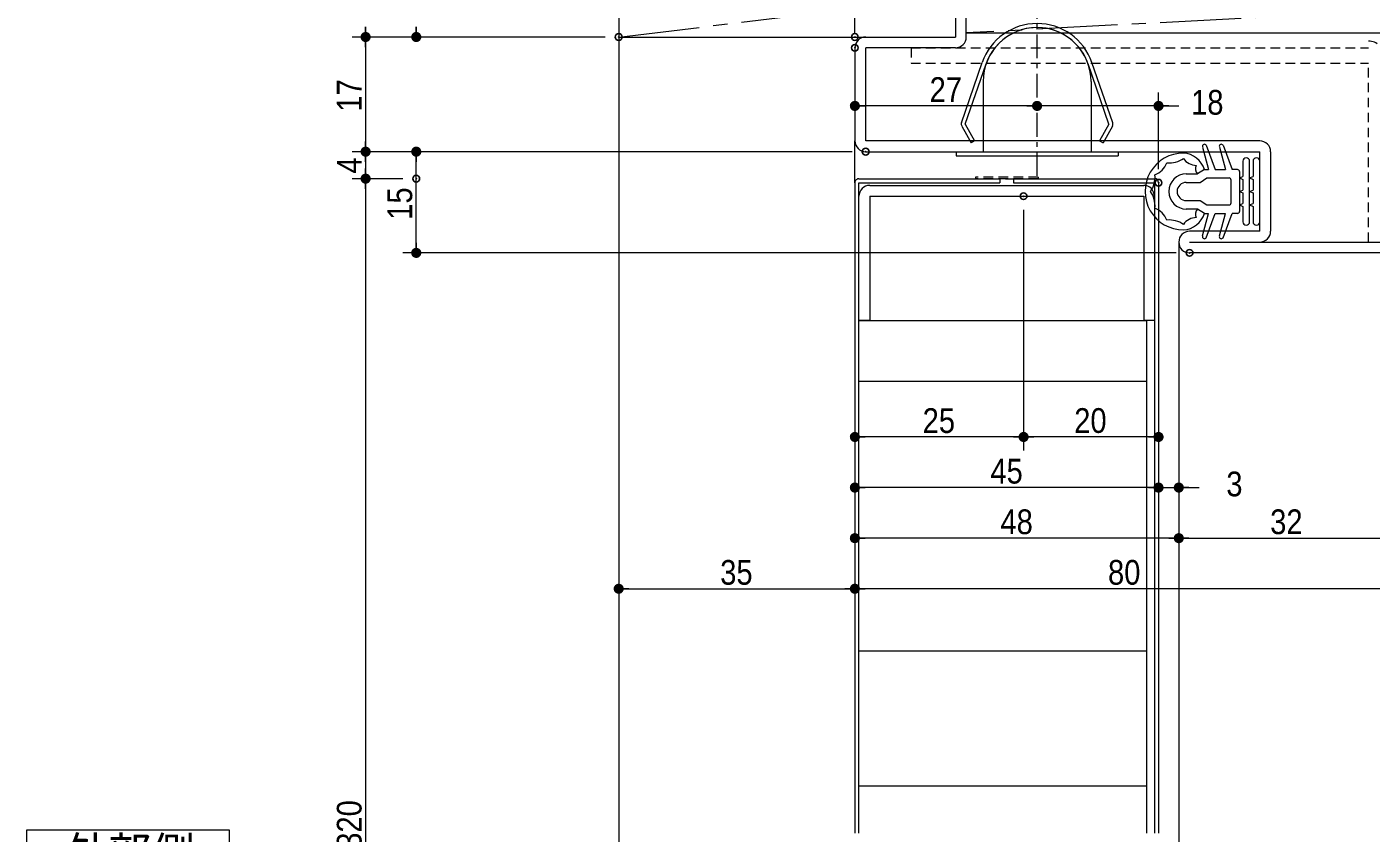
# Model space of a CAD drawing. Units: millimetres, scale not verified. Extents: x -606 to 606, y -304 to 304.
# Drawn here: x -346.4 to -147.3, y -24 to 95.5 of the extents above; entities that cross this region are included whole.
import ezdxf
from ezdxf.enums import TextEntityAlignment as Align

# ---------------------------------------------------------------- set-up
doc = ezdxf.new("R2010")
doc.units = ezdxf.units.MM
doc.header["$LTSCALE"] = 2
doc.header["$PDMODE"] = 32
doc.header["$PDSIZE"] = 1
for name, pattern in [('USER1', [9.172222, 5.997222, -1.058333, 1.058333, -1.058333]), ('USER2', [1.11, 0.71, -0.4]), ('USER3', [2.91, 1.76, -0.4, 0.35, -0.4])]:
    doc.linetypes.add(name, pattern=pattern)
for name, color, linetype, lineweight in [('0-0_2寸法-3', 7, 'Continuous', 15), ('0-2_3一般', 7, 'Continuous', 15), ('0-3_2寸法-1', 7, 'Continuous', 15), ('0-4_0', 7, 'Continuous', 25)]:
    doc.layers.add(name, color=color, linetype=linetype, lineweight=lineweight)
doc.layers.add('0-5_Defpoints', color=7, linetype='Continuous')
doc.styles.add('ＭＳ Ｐゴシック', font='')
doc.styles.get('ＭＳ Ｐゴシック').set_extended_font_data('MS PGothic')

# ---------------------------------------------------------------- blocks, each defined once
blk = doc.blocks.new('グループ-4')
at = {"layer": '0-2_3一般'}
for p, q in [((25, 151.2), (25, 146.634)), ((27, 133.2), (27, 151.2)), ((24, 146.2), (25, 146.634)), ((24, 146.2), (25, 145.766)), ((25, 145.766), (25, 142.634)), ((24, 142.2), (25, 142.634)), ((24, 142.2), (25, 141.766)), ((25, 141.766), (25, 138.634)), ((24, 138.2), (25, 138.634)), ((24, 138.2), (25, 137.766)), ((25, 137.766), (25, 133.2))]:
    blk.add_line(p, q, dxfattribs=at)
for centre, start, end in [((26, 151.2), 0, 180), ((26, 133.2), 180.00003, 0)]:
    blk.add_arc(centre, 1, start, end, dxfattribs=at)
blk = doc.blocks.new('グループ-5')
at = {"layer": '0-2_3一般'}
for p, q in [((28, 151.2), (28, 146.634)), ((30, 133.2), (30, 151.2)), ((27, 146.2), (28, 146.634)), ((27, 146.2), (28, 145.766)), ((28, 145.766), (28, 142.634)), ((27, 142.2), (28, 142.634)), ((27, 142.2), (28, 141.766)), ((28, 141.766), (28, 138.634)), ((27, 138.2), (28, 138.634)), ((27, 138.2), (28, 137.766)), ((28, 137.766), (28, 133.2))]:
    blk.add_line(p, q, dxfattribs=at)
for centre, start, end in [((29, 151.2), 0, 180), ((29, 133.2), 180.00003, 0)]:
    blk.add_arc(centre, 1, start, end, dxfattribs=at)
blk = doc.blocks.new('グループ-9')
at = {"layer": '0-2_3一般'}
for p, q in [((14.119, 155.901), (16.784, 148.7)), ((19.119, 155.901), (21.784, 148.7)), ((13.046, 155.37), (14.838, 148.7)), ((18.046, 155.37), (19.838, 148.7)), ((13.599, 148.7), (11.557, 147.4)), ((13.599, 148.7), (14.838, 148.7)), ((16.784, 148.7), (19.838, 148.7)), ((23.4, 148.7), (21.784, 148.7)), ((24, 148.1), (24, 136.3)), ((8.2, 147.4), (11.557, 147.4)), ((8.2, 144.9), (12.286, 144.9)), ((12.286, 144.9), (14.328, 146.2)), ((14.328, 146.2), (20.9, 146.2)), ((21.5, 138.8), (21.5, 145.6)), ((8.2, 139.5), (12.286, 139.5)), ((12.286, 139.5), (14.328, 138.2)), ((11.557, 137), (8.2, 137)), ((13.599, 135.7), (11.557, 137)), ((13.599, 135.7), (11.557, 137)), ((13.046, 129.029), (14.838, 135.7)), ((13.599, 135.7), (14.838, 135.7)), ((14.119, 128.499), (16.784, 135.7)), ((14.328, 138.2), (20.9, 138.2)), ((16.784, 135.7), (19.838, 135.7)), ((18.046, 129.029), (19.838, 135.7)), ((19.119, 128.499), (21.784, 135.7)), ((23.4, 135.7), (21.784, 135.7))]:
    blk.add_line(p, q, dxfattribs=at)
for centre, radius, start, end in [((13.6, 155.6), 0.6, 30.0778, 194.44284), ((18.6, 155.6), 0.6, 30.0778, 194.44284), ((7.4, 142.2), 11.4, 90, 270.00003), ((3.224, 157.785), 7.135, 264.1759, 305.82413), ((6.917, 146.617), 7, 17.31425, 86.03964), ((11.171, 154.417), 4.479, 212.66138, 270.04332), ((-4.009, 153.609), 7.135, 294.1759, 335.82413), ((13.206, 148.947), 2.26, 153.98502, 223.18034), ((23.4, 148.1), 0.6, 0, 90), ((-8.185, 146.376), 7.135, 324.1759, 5.82413), ((8.2, 142.2), 5.2, 90, 270), ((8.2, 142.2), 2.7, 90, 270), ((20.9, 145.6), 0.6, 0, 90), ((-8.185, 138.024), 7.135, 354.1759, 35.82413), ((-4.009, 130.791), 7.135, 24.1759, 65.82413), ((6.917, 137.783), 7, 273.96039, 342.68578), ((13.206, 135.453), 2.26, 136.81969, 206.01501), ((20.9, 138.8), 0.6, 270, 0), ((23.4, 136.3), 0.6, 270, 0), ((3.224, 126.615), 7.135, 54.1759, 95.82413), ((11.171, 129.983), 4.479, 89.95671, 147.33865), ((13.6, 128.8), 0.6, 165.55719, 329.92223), ((18.6, 128.8), 0.6, 165.55719, 329.92223)]:
    blk.add_arc(centre, radius, start, end, dxfattribs=at)
blk = doc.blocks.new('_Dot')
at = {"layer": '0-4_0'}
blk.add_line((-1, 0), (-2, 0), dxfattribs=at)
for points in [[(0, 0), (-1, 0), (-0.992, 0.125)], [(0, 0), (-0.992, -0.125), (-1, 0)], [(0, 0), (-0.992, 0.125), (-0.969, 0.249)], [(0, 0), (-0.969, -0.249), (-0.992, -0.125)], [(0, 0), (-0.969, 0.249), (-0.93, 0.368)], [(0, 0), (-0.93, -0.368), (-0.969, -0.249)], [(0, 0), (-0.93, 0.368), (-0.876, 0.482)], [(0, 0), (-0.876, -0.482), (-0.93, -0.368)], [(0, 0), (-0.876, 0.482), (-0.809, 0.588)], [(0, 0), (-0.809, -0.588), (-0.876, -0.482)], [(0, 0), (-0.809, 0.588), (-0.729, 0.685)], [(0, 0), (-0.729, -0.685), (-0.809, -0.588)], [(0, 0), (-0.729, 0.685), (-0.637, 0.771)], [(0, 0), (-0.637, -0.771), (-0.729, -0.685)], [(0, 0), (-0.637, 0.771), (-0.536, 0.844)], [(0, 0), (-0.536, -0.844), (-0.637, -0.771)], [(0, 0), (-0.536, 0.844), (-0.426, 0.905)], [(0, 0), (-0.426, -0.905), (-0.536, -0.844)], [(0, 0), (-0.426, 0.905), (-0.309, 0.951)], [(0, 0), (-0.309, -0.951), (-0.426, -0.905)], [(0, 0), (-0.309, 0.951), (-0.187, 0.982)], [(0, 0), (-0.187, -0.982), (-0.309, -0.951)], [(0, 0), (-0.187, 0.982), (-0.063, 0.998)], [(0, 0), (-0.063, -0.998), (-0.187, -0.982)], [(0, 0), (-0.063, 0.998), (0.063, 0.998)], [(0, 0), (0.063, -0.998), (-0.063, -0.998)], [(0, 0), (0.063, 0.998), (0.187, 0.982)], [(0, 0), (0.187, 0.982), (0.309, 0.951)], [(0, 0), (0.309, 0.951), (0.426, 0.905)], [(0, 0), (0.426, 0.905), (0.536, 0.844)], [(0, 0), (0.536, 0.844), (0.637, 0.771)], [(0, 0), (0.637, 0.771), (0.729, 0.685)], [(0, 0), (0.729, 0.685), (0.809, 0.588)], [(0, 0), (0.809, 0.588), (0.876, 0.482)], [(0, 0), (0.876, 0.482), (0.93, 0.368)], [(0, 0), (0.93, 0.368), (0.969, 0.249)], [(0, 0), (0.969, 0.249), (0.992, 0.125)], [(0, 0), (0.992, 0.125), (1, 0)], [(0, 0), (0.187, -0.982), (0.063, -0.998)], [(0, 0), (0.309, -0.951), (0.187, -0.982)], [(0, 0), (0.426, -0.905), (0.309, -0.951)], [(0, 0), (0.536, -0.844), (0.426, -0.905)], [(0, 0), (0.637, -0.771), (0.536, -0.844)], [(0, 0), (0.729, -0.685), (0.637, -0.771)], [(0, 0), (0.809, -0.588), (0.729, -0.685)], [(0, 0), (0.876, -0.482), (0.809, -0.588)], [(0, 0), (0.93, -0.368), (0.876, -0.482)], [(0, 0), (0.969, -0.249), (0.93, -0.368)], [(0, 0), (0.992, -0.125), (0.969, -0.249)], [(0, 0), (1, 0), (0.992, -0.125)]]:
    blk.add_solid(points, dxfattribs=at)
blk = doc.blocks.new('グループ-12')
at = {"layer": '0-0_2寸法-3'}
blk.add_lwpolyline([(-335.4, -47), (-275.4, -47), (-275.4, -63), (-335.4, -63)], close=True, dxfattribs=at)
at = {"layer": '0-0_2寸法-3', "style": 'ＭＳ Ｐゴシック'}
blk.add_text('外部側', height=9.428, dxfattribs=at).set_placement((-324.297, -61.359), align=Align.BOTTOM_LEFT)

msp = doc.modelspace()

# ---------------------------------------------------------------- linework, layer by layer
at = {"layer": '0-2_3一般'}
for p, q in [((-208.85, 124), (-208.85, 94)), ((-207.25, 94), (-207.25, 124)), ((-208.85, 100), (-208.85, 94)), ((-258.75, 94), (-258.75, -137)), ((-222.15, 94), (-208.85, 94)), ((-207.25, 94.6), (-93.25, 94.6)), ((-223.75, 92.4), (-223.75, 78.6)), ((-208.841, 92.4), (-222.15, 92.4)), ((-222.15, 78.6), (-222.15, 92.4)), ((-207.967, 81.296), (-204.876, 90.216)), ((-207.4, 81.1), (-204.309, 90.019)), ((-186.1, 81.1), (-189.191, 90.019)), ((-185.533, 81.296), (-188.624, 90.216)), ((-204.75, 87.4), (-204.75, 77)), ((-188.75, 87.4), (-188.75, 77)), ((-207.924, 80.807), (-206.524, 78.3)), ((-207.4, 81.1), (-206, 78.593)), ((-186.1, 81.1), (-187.5, 78.593)), ((-185.576, 80.807), (-186.976, 78.3)), ((-223.75, 72.4), (-223.75, 78.6)), ((-163.75, 78.6), (-222.15, 78.6)), ((-206, 78.593), (-206.524, 78.3)), ((-187.5, 78.593), (-186.976, 78.3)), ((-222.15, 77), (-163.75, 77)), ((-208.75, 77), (-184.75, 77)), ((-208.75, 77), (-208.75, 76.4)), ((-208.75, 76.4), (-184.75, 76.4)), ((-184.75, 77), (-184.75, 76.4)), ((-163.75, 65.2), (-163.75, 77)), ((-162.15, 77), (-162.15, 65.2)), ((-223.75, 72.4), (-223.75, -24)), ((-223.15, 73), (-202.25, 73)), ((-223.15, -24), (-223.15, 72.4)), ((-223.15, 72.4), (-202.25, 72.4)), ((-221.55, 72), (-180.95, 72)), ((-202.25, 73), (-202.25, 72.4)), ((-200.25, 73), (-200.25, 72.4)), ((-200.25, 73), (-179.35, 73)), ((-200.25, 72.4), (-179.35, 72.4)), ((-179.35, 72.4), (-179.35, -24)), ((-178.75, 72.4), (-178.75, -24)), ((-163.75, 65.2), (-174.15, 65.2)), ((-175.75, 63.6), (-175.75, -120.5)), ((-174.15, 63.6), (-145.35, 63.6)), ((-145.35, 62), (-174.15, 62)), ((-223.15, 52), (-180.55, 52)), ((-179.35, 52), (-180.95, 52)), ((-180.55, 52), (-180.55, -24)), ((-223.15, 43), (-180.55, 43)), ((-223.15, 3), (-180.55, 3)), ((-223.15, -17), (-180.55, -17))]:
    msp.add_line(p, q, dxfattribs=at)
at = {"layer": '0-2_3一般', "linetype": 'USER1'}
for p, q in [((-258.75, 94), (-208.75, 100)), ((-93.25, 100.6), (-207.25, 94.6))]:
    msp.add_line(p, q, dxfattribs=at)
at = {"layer": '0-2_3一般', "linetype": 'USER3'}
msp.add_line((-196.75, 73.4), (-196.75, 97), dxfattribs=at)
at = {"layer": '0-2_3一般', "linetype": 'USER2'}
for p, q in [((-215.432, 92.4), (-147.65, 92.4)), ((-147.65, 63.6), (-147.65, 90.116)), ((-196.589, 73.2), (-196.589, 73))]:
    msp.add_line(p, q, dxfattribs=at)
at = {"layer": '0-2_3一般'}
for points in [[(-258.75, 100), (-258.75, 94), (-208.85, 94)], [(-221.55, 70.4), (-221.55, 52), (-223.15, 52)], [(-221.55, 70.4), (-180.95, 70.4), (-180.95, 52)]]:
    msp.add_lwpolyline(points, dxfattribs=at)
at = {"layer": '0-2_3一般', "linetype": 'USER2'}
for points in [[(-215.432, 92.4), (-215.432, 90.116), (-147.65, 90.116)], [(-196.589, 73.2), (-205.883, 73.2), (-205.883, 73)], [(-205.883, 73), (-196.589, 73), (-205.883, 73)]]:
    msp.add_lwpolyline(points, dxfattribs=at)
at = {"layer": '0-2_3一般'}
for centre, radius, start, end in [((-196.75, 87.4), 8.6, 19.11356, 160.88644), ((-222.15, 92.4), 1.6, 90, 180), ((-222.15, 92.4), 1.6, 90, 180), ((-208.85, 94), 1.6, 270.32561, 0), ((-196.75, 87.4), 8, 0, 180), ((-196.75, 87.4), 8, 17.97985, 160.88644), ((-207.4, 81.1), 0.6, 160.88644, 209.17626), ((-186.1, 81.1), 0.6, 330.82374, 19.11356), ((-222.15, 78.6), 1.6, 180, 270), ((-163.75, 77), 1.6, 0, 90), ((-223.15, 72.4), 0.6, 89.99998, 180), ((-221.55, 70.4), 1.6, 90, 180), ((-180.95, 70.4), 1.6, 0, 90), ((-179.35, 72.4), 0.6, 0, 89.99998), ((-174.15, 63.6), 1.6, 90, 270), ((-163.75, 65.2), 1.6, 270, 0)]:
    msp.add_arc(centre, radius, start, end, dxfattribs=at)
at = {"layer": '0-2_3一般', "linetype": 'USER2'}
msp.add_arc((-147.65, 91.1), 2.3, 0, 90, dxfattribs=at)
at = {"layer": '0-3_2寸法-1'}
for p, q in [((-223.75, 94.4), (-223.75, 114)), ((-290.75, 94), (-298.25, 94)), ((-290.75, 94), (-298.25, 94)), ((-260.75, 94), (-290.75, 94)), ((-296.25, 92.499), (-296.25, 78.501)), ((-223.75, 85.782), (-223.73, 85.782)), ((-196.75, 85.782), (-196.73, 85.782)), ((-196.75, 85.782), (-196.73, 85.782)), ((-178.75, 74.4), (-178.75, 85.782)), ((-198.251, 83.782), (-222.249, 83.782)), ((-198.251, 83.782), (-199.751, 83.782)), ((-178.75, 83.782), (-196.75, 83.782)), ((-177.249, 83.782), (-175.749, 83.782)), ((-290.75, 77), (-298.25, 77)), ((-290.75, 77), (-298.25, 77)), ((-224.15, 77), (-290.75, 77)), ((-296.25, 75.499), (-296.25, 74.501)), ((-288.75, 63.501), (-288.75, 75.499)), ((-290.75, 73), (-298.25, 73)), ((-290.75, 73), (-298.25, 73)), ((-296.25, 71.499), (-296.25, -126.499)), ((-198.75, 68.4), (-198.75, 32.711)), ((-198.75, 68.4), (-198.75, 32.711)), ((-176.15, 62), (-290.75, 62)), ((-178.75, 36.711), (-178.73, 36.711)), ((-200.251, 34.711), (-222.249, 34.711)), ((-180.251, 34.711), (-197.249, 34.711)), ((-223.75, 32.711), (-223.73, 32.711)), ((-223.75, 29.211), (-223.73, 29.211)), ((-178.75, 29.211), (-178.73, 29.211)), ((-178.75, 29.211), (-178.73, 29.211)), ((-175.75, 29.211), (-175.73, 29.211)), ((-180.251, 27.211), (-222.249, 27.211)), ((-180.251, 27.211), (-181.751, 27.211)), ((-178.75, 27.211), (-175.75, 27.211)), ((-174.249, 27.211), (-172.749, 27.211)), ((-223.75, 21.711), (-223.73, 21.711)), ((-175.75, 21.711), (-175.73, 21.711)), ((-175.75, 21.711), (-175.73, 21.711)), ((-177.251, 19.711), (-222.249, 19.711)), ((-174.249, 19.711), (-145.251, 19.711)), ((-258.75, 14.211), (-258.73, 14.211)), ((-223.75, 14.211), (-223.73, 14.211)), ((-223.75, 14.211), (-223.73, 14.211)), ((-257.249, 12.211), (-225.251, 12.211)), ((-145.251, 12.211), (-222.249, 12.211))]:
    msp.add_line(p, q, dxfattribs=at)
at = {"layer": '0-5_Defpoints'}
for p in [(-296.25, 94), (-288.75, 94), (-258.75, 94), (-223.75, 94), (-223.75, 92.4), (-223.75, 83.782), (-196.75, 83.782), (-296.25, 77), (-288.75, 77), (-222.15, 77), (-296.25, 73), (-288.75, 73), (-288.75, 73), (-178.75, 72.4), (-198.75, 70.4), (-174.15, 62), (-223.75, 34.711), (-198.75, 34.711), (-178.75, 34.711), (-223.75, 27.211), (-178.75, 27.211), (-175.75, 27.211), (-223.75, 19.711), (-175.75, 19.711), (-258.75, 12.211), (-223.75, 12.211)]:
    msp.add_point(p, dxfattribs=at)

# ---------------------------------------------------------------- block references
at = {"layer": '0-0_2寸法-3', "xscale": 0.5, "yscale": 0.5}
msp.add_blockref('グループ-12', (-178.75, 0), dxfattribs=at)
at = {"layer": '0-2_3一般', "xscale": 0.5, "yscale": 0.5}
for name in ['グループ-9', 'グループ-4', 'グループ-5']:
    msp.add_blockref(name, (-178.75, 0), dxfattribs=at)
at = {"layer": '0-3_2寸法-1', "xscale": 0.7503418, "yscale": 0.7503418}
for p, rotation in [((-296.25, 94), 270), ((-296.25, 94), 90), ((-288.75, 94), 270), ((-223.75, 83.782), 180), ((-178.75, 83.782), 180), ((-296.25, 77), 270), ((-296.25, 77), 90), ((-288.75, 77), 90), ((-296.25, 73), 270), ((-296.25, 73), 90), ((-288.75, 62), 270), ((-223.75, 34.711), 180), ((-198.75, 34.711), 180), ((-223.75, 27.211), 180), ((-175.75, 27.211), 180), ((-223.75, 19.711), 180), ((-175.75, 19.711), 180), ((-258.75, 12.211), 180), ((-223.75, 12.211), 180)]:
    msp.add_blockref('_Dot', p, dxfattribs=dict(at, rotation=rotation))
for p in [(-196.75, 83.782), (-196.75, 83.782), (-198.75, 34.711), (-178.75, 34.711), (-178.75, 27.211), (-178.75, 27.211), (-175.75, 19.711), (-223.75, 12.211)]:
    msp.add_blockref('_Dot', p, dxfattribs=at)

# ---------------------------------------------------------------- texts
at = {"layer": '0-3_2寸法-1', "style": 'ＭＳ Ｐゴシック', "width": 0.9}
for s, p in [('27', (-212.68, 83.276)), ('18', (-173.928, 81.385)), ('25', (-213.709, 34.206)), ('20', (-191.248, 34.215)), ('45', (-203.67, 26.706)), ('3', (-168.71, 24.814)), ('48', (-202.18, 19.206)), ('32', (-162.209, 19.206)), ('35', (-243.709, 11.706)), ('80', (-186.238, 11.715))]:
    msp.add_text(s, height=3.666, dxfattribs=at).set_placement(p, align=Align.BOTTOM_LEFT)
for s, p in [('17', (-295.754, 82.936)), ('4', (-295.744, 73.76)), ('15', (-288.254, 66.907)), ('DH:2320', (-295.754, -36.165))]:
    msp.add_text(s, height=3.666, rotation=90, dxfattribs=at).set_placement(p, align=Align.BOTTOM_LEFT)

doc.saveas('drawing.dxf')
